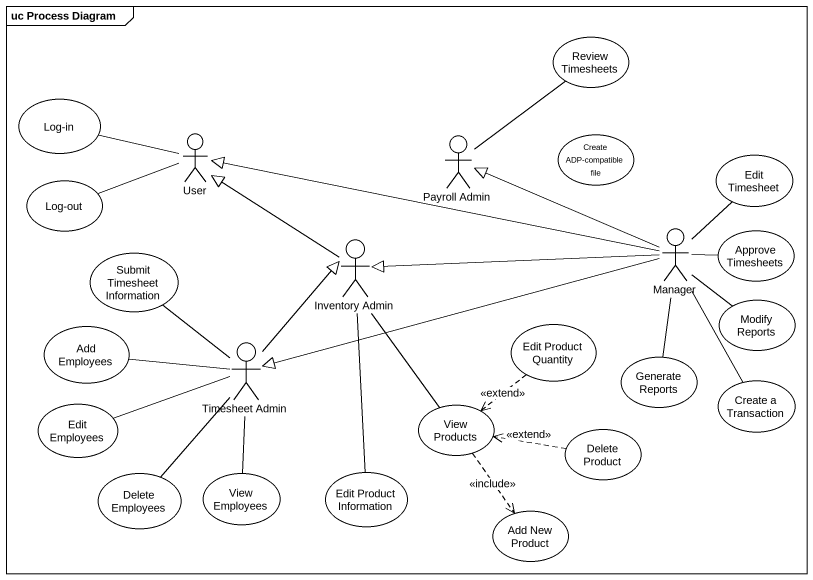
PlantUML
@startuml
mainframe uc Process Diagram
usecase "Review Timesheets" as Review_Timesheets
usecase "Log-in" as Log_in
actor User
actor "Payroll Admin" as Payroll_Admin
usecase "Create ADP-compatible file" as Create_ADP_compatible_file
usecase "Log-out" as Log_out
usecase "Edit Timesheet" as Edit_Timesheet
actor Manager
usecase "Approve Timesheets" as Approve_Timesheets
usecase "Submit Timesheet Information" as Submit_Timesheet_Information
actor "Inventory Admin" as Inventory_Admin
usecase "Add Employees" as Add_Employees
usecase "Edit Product Quantity" as Edit_Product_Quantity
usecase "Modify Reports" as Modify_Reports
actor "Timesheet Admin" as Timesheet_Admin
usecase "Generate Reports" as Generate_Reports
usecase "Edit Employees" as Edit_Employees
usecase "View Products" as View_Products
usecase "Create a Transaction" as Create_a_Transaction
usecase "Delete Product" as Delete_Product
usecase "Delete Employees" as Delete_Employees
usecase "View Employees" as View_Employees
usecase "Edit Product Information" as Edit_Product_Information
usecase "Add New Product" as Add_New_Product
Log_in -right- User
Payroll_Admin -up- Review_Timesheets
Log_out -right- User
Manager -left-|> User
Manager -left-|> Payroll_Admin
Manager -up- Edit_Timesheet
Manager -right- Approve_Timesheets
Manager -left-|> Inventory_Admin
Manager -- Modify_Reports
Manager -left-|> Timesheet_Admin
Manager -- Generate_Reports
Manager -- Create_a_Transaction
Submit_Timesheet_Information -- Timesheet_Admin
Inventory_Admin -up-|> User
Inventory_Admin -- View_Products
Add_Employees -right- Timesheet_Admin
Edit_Product_Quantity ..> View_Products : <<extend>>
Timesheet_Admin -up-|> Inventory_Admin
Edit_Employees -right- Timesheet_Admin
View_Products ..> Add_New_Product : <<include>>
Delete_Product .left.> View_Products : <<extend>>
Delete_Employees -up- Timesheet_Admin
View_Employees -up- Timesheet_Admin
Edit_Product_Information -up- Inventory_Admin
@enduml
